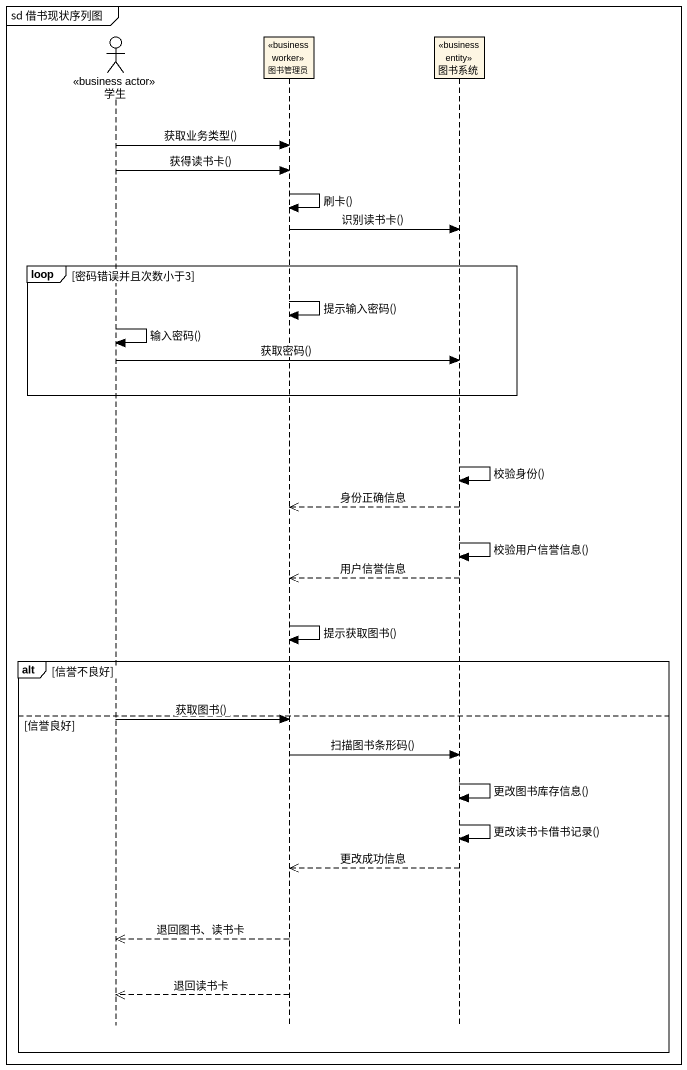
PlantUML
@startuml
mainframe sd 借书现状序列图
hide footbox
actor 学生 <<business actor>>
participant 图书管理员 <<business worker>>
participant 图书系统 <<business entity>>

学生 -> 图书管理员 : 获取业务类型()
学生 -> 图书管理员 : 获得读书卡()
图书管理员 -> 图书管理员 : 刷卡()
图书管理员 -> 图书系统 : 识别读书卡()
loop 密码错误并且次数小于3
  图书管理员 -> 图书管理员 : 提示输入密码()
  学生 -> 学生 : 输入密码()
  学生 -> 图书系统 : 获取密码()
end
图书系统 -> 图书系统 : 校验身份()
图书系统 -->> 图书管理员 : 身份正确信息
图书系统 -> 图书系统 : 校验用户信誉信息()
图书系统 -->> 图书管理员 : 用户信誉信息
图书管理员 -> 图书管理员 : 提示获取图书()
alt 信誉不良好
else 信誉良好
  学生 -> 图书管理员 : 获取图书()
  图书管理员 -> 图书系统 : 扫描图书条形码()
  图书系统 -> 图书系统 : 更改图书库存信息()
  图书系统 -> 图书系统 : 更改读书卡借书记录()
  图书系统 -->> 图书管理员 : 更改成功信息
  图书管理员 -->> 学生 : 退回图书、读书卡
  图书管理员 -->> 学生 : 退回读书卡
end
@enduml
